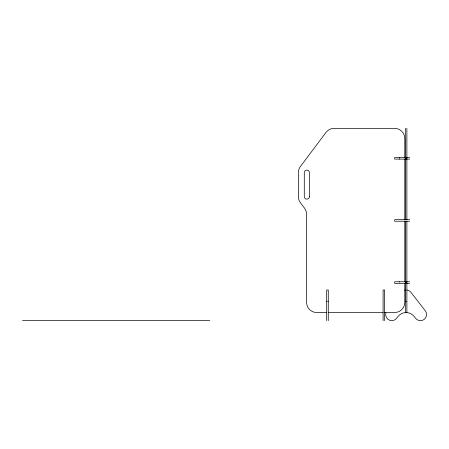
<?xml version="1.0" encoding="UTF-8"?>
<svg xmlns="http://www.w3.org/2000/svg" width="449" height="449" viewBox="0 0 449 449"><rect width="100%" height="100%" fill="white"/><g stroke="black" fill="none" stroke-linecap="round" stroke-linejoin="round"><path stroke-width="0.67" d="M326.698 301.285L327.125 301.285M405.621 301.285L405.312 301.285M406.889 301.285L406.581 301.285M327.995 301.2L328.275 301.285M399.689 157.532L399.632 157.823M399.689 281.77L399.689 282.202M409.684 157.532L394.677 157.532L394.677 159.103L409.684 159.103M405.312 158.8L406.889 158.8M409.684 219.651L394.677 219.651L394.677 221.228L409.684 221.228M409.684 281.77L394.677 281.77L394.677 283.347L409.684 283.347M405.312 282.079L406.889 282.079M326.698 312.543L316.466 312.543A10.232 10.232 0 0 1 306.555 302.312L306.555 214.296A10.232 10.232 0 0 0 304.512 208.156L300.415 202.701A10.232 10.232 0 0 1 298.372 196.561L298.372 172.68A10.232 10.232 0 0 1 300.415 166.54L326.002 132.421A10.232 10.232 0 0 1 334.191 128.33L394.576 128.33A10.232 10.232 0 0 1 404.802 138.236L404.802 157.532M384.664 312.543L394.901 312.543A10.232 10.232 0 0 0 404.802 302.643L404.802 283.347M328.275 312.549L383.092 312.538M22.45 320.67L209.739 320.67M399.661 159.103L399.689 158.677M406.889 128.33L406.889 219.797M406.889 221.133L406.889 312.543L405.312 312.543L405.312 221.133M406.581 157.532L406.581 159.103M405.621 157.532L405.621 159.103M405.312 128.33L405.312 219.797M404.802 159.103L404.802 219.651M404.802 221.228L404.802 281.77M384.664 320.648L384.664 290.02L383.092 290.02L383.092 320.648M328.275 320.648L328.275 290.02L326.698 290.02L326.698 320.648M404.729 290.121A6.14 6.14 0 0 1 405.312 290.02M406.889 290.02A6.14 6.14 0 0 1 410.947 292.338L425.276 310.759A6.14 6.14 0 0 1 424.198 319.379A6.14 6.14 0 0 1 415.583 318.302L414.18 316.494A10.232 10.232 0 0 0 398.022 316.494L396.619 318.302A6.14 6.14 0 0 1 385.882 312.807M309.406 196.561L309.406 172.68A2.559 2.559 0 0 0 306.847 170.12A2.559 2.559 0 0 0 304.287 172.68L304.287 196.561A2.559 2.559 0 0 0 306.847 199.115A2.559 2.559 0 0 0 309.406 196.561"/></g></svg>
